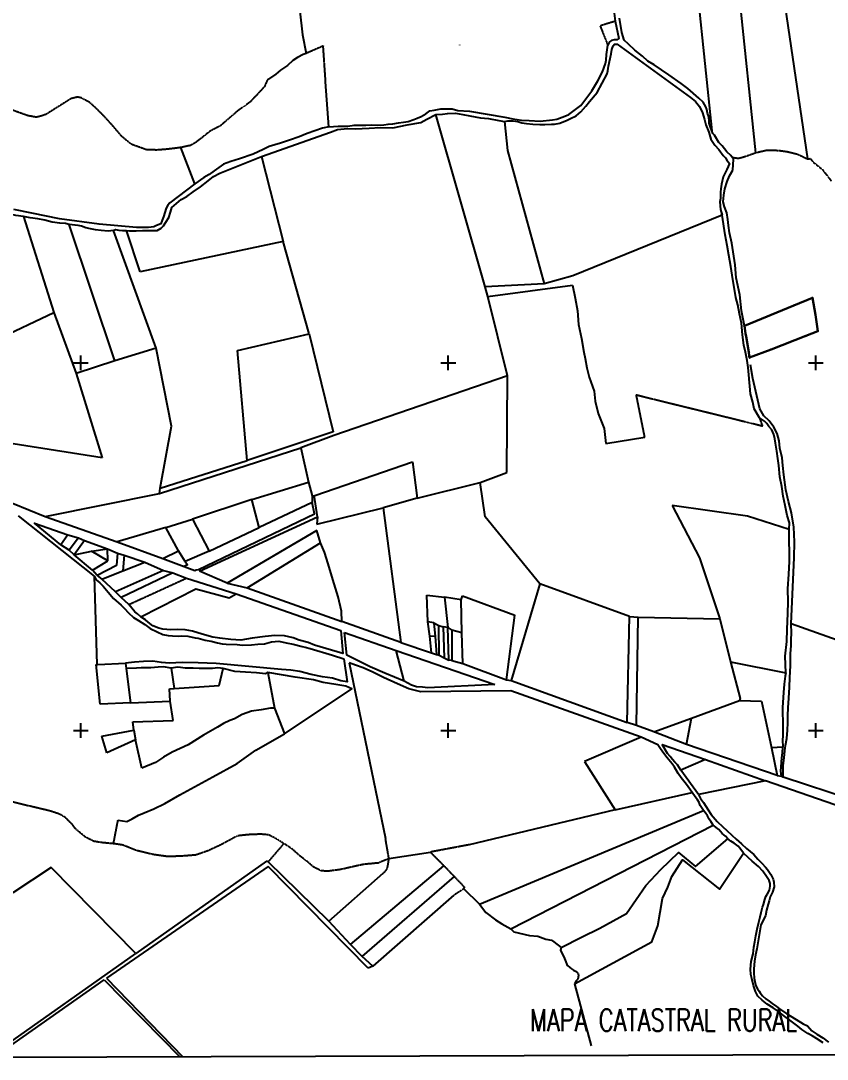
# Model space of a CAD drawing. Header units: millimetres. Extents: x 585668 to 596421, y 1344570 to 1349375.
# Drawn here: x 590321 to 592514, y 1344710 to 1347535 of the extents above; entities that cross this region are included whole.
import ezdxf
from ezdxf.enums import TextEntityAlignment as Align

# ---------------------------------------------------------------- set-up
doc = ezdxf.new("R2010")
doc.units = ezdxf.units.MM
doc.header["$PDMODE"] = 35
doc.header["$PDSIZE"] = 0.5
doc.linetypes.add('HIDDEN', pattern=[0.375, 0.25, -0.125])
for name, color, linetype in [('2', 7, 'Continuous'), ('3', 7, 'Continuous'), ('4', 7, 'Continuous'), ('42', 7, 'Continuous'), ('43', 7, 'Continuous'), ('44', 7, 'Continuous'), ('CVL_CUADCON_TIT', 1, 'Continuous'), ('CVL_PUNTO', 250, 'Continuous')]:
    doc.layers.add(name, color=color, linetype=linetype)
doc.styles.add('ROMANS', font='ROMANS', dxfattribs={"height": 0.2})

# ---------------------------------------------------------------- blocks, each defined once
blk = doc.blocks.new('COORD')
at = {"layer": '42', "color": 2, "linetype": 'Continuous'}
for p, q in [((-2, 0), (2, 0)), ((0, -2), (0, 2))]:
    blk.add_line(p, q, dxfattribs=at)
blk = doc.blocks.new('COORD$')
at = {"layer": '42', "color": 2, "linetype": 'Continuous'}
blk.add_blockref('COORD', (0, 0), dxfattribs=at)

msp = doc.modelspace()

# ---------------------------------------------------------------- linework, layer by layer
at = {"layer": '2', "color": 1, "linetype": 'Continuous'}
for p, q in [((592150.521, 1347720.643), (592200.561, 1347235.592)), ((592387.243, 1347656.005), (592460.785, 1347158.9)), ((592270.239, 1347643.499), (592319.336, 1347175.841)), ((591159.2, 1347246.513), (591150.048, 1347368.608)), ((590793.922, 1347091.208), (590756.303, 1347189.861)), ((590975.575, 1347165.928), (591034.907, 1346934.653)), ((592257.834, 1347128.398), (592259.302, 1347158.138)), ((592248.339, 1347113.047), (592257.834, 1347128.398)), ((592236.005, 1347077.594), (592242.658, 1347097.486)), ((592242.658, 1347097.486), (592248.339, 1347113.047)), ((592231.544, 1347042.484), (592232.883, 1347060.283)), ((592232.883, 1347060.283), (592236.005, 1347077.594)), ((592234.99, 1347028.805), (592231.544, 1347042.484)), ((592241.517, 1347012.112), (592234.99, 1347028.805)), ((592243.989, 1346994.356), (592241.517, 1347012.112)), ((590327.842, 1347002.082), (590410.602, 1346741.349)), ((590576.629, 1346609.348), (590452.819, 1346980.89)), ((592245.94, 1346977.865), (592243.989, 1346994.356)), ((592248.947, 1346957.575), (592245.94, 1346977.865)), ((590689.332, 1346644.416), (590572.92, 1346964.469)), ((590645.496, 1346851.732), (590608.236, 1346964.616)), ((592255.339, 1346929.448), (592248.947, 1346957.575)), ((591034.907, 1346934.653), (590645.496, 1346851.732)), ((591105.12, 1346683.177), (591034.907, 1346934.653)), ((592264.079, 1346871.115), (592255.339, 1346929.448)), ((592266.483, 1346835.576), (592264.079, 1346871.115)), ((592277.131, 1346789.205), (592266.483, 1346835.576)), ((591590.892, 1346784.467), (591584.265, 1346810.813)), ((591590.892, 1346784.467), (591821.53, 1346815.791)), ((591644.472, 1346568.623), (591590.892, 1346784.467)), ((592281.647, 1346746.068), (592277.131, 1346789.205)), ((590205.56, 1346643.499), (590410.602, 1346741.349)), ((590410.602, 1346741.349), (590471.795, 1346575.132)), ((592289.035, 1346704.6), (592281.647, 1346746.068)), ((590910.708, 1346638.036), (591105.12, 1346683.177)), ((591105.12, 1346683.177), (591170.921, 1346416.408)), ((590689.332, 1346644.416), (590576.629, 1346609.348)), ((590936.198, 1346338.292), (590910.708, 1346638.036)), ((590576.629, 1346609.348), (590471.795, 1346575.132)), ((592312.281, 1346561.975), (592305.799, 1346598.738)), ((590471.795, 1346575.132), (590542.289, 1346345.508)), ((591644.472, 1346568.623), (591172.297, 1346406.262)), ((591642.9, 1346305.663), (591644.472, 1346568.623)), ((592331.19, 1346478.86), (592312.281, 1346561.975)), ((592342.059, 1346459.93), (592331.19, 1346478.86)), ((592356.935, 1346446.634), (592342.059, 1346459.93)), ((592368.807, 1346428.985), (592356.935, 1346446.634)), ((590542.289, 1346345.508), (590130.242, 1346410.696)), ((591170.921, 1346416.408), (590936.198, 1346338.292)), ((592377.874, 1346412.321), (592368.807, 1346428.985)), ((592383.679, 1346391.809), (592377.874, 1346412.321)), ((591172.297, 1346406.262), (591082.695, 1346373.235)), ((591912.168, 1346384.68), (592018.197, 1346401.888)), ((592385.407, 1346372.266), (592383.679, 1346391.809)), ((590698.549, 1346248.456), (591082.695, 1346373.235)), ((591082.695, 1346373.235), (591103.75, 1346279.221)), ((592391.783, 1346345.663), (592385.407, 1346372.266)), ((590699.915, 1346263.714), (590936.198, 1346338.292)), ((591120.641, 1346243.337), (591385.971, 1346334.504)), ((591385.971, 1346334.504), (591398.685, 1346236.33)), ((592393.779, 1346324.854), (592391.783, 1346345.663)), ((592396.836, 1346299.738), (592393.779, 1346324.854)), ((590093.991, 1346305.362), (590386.927, 1346186.234)), ((592402.096, 1346258.387), (592396.836, 1346299.738)), ((590949.505, 1346231.996), (591103.75, 1346279.221)), ((591103.75, 1346279.221), (591113.281, 1346242.492)), ((591398.685, 1346236.33), (591570.516, 1346278.42)), ((590386.927, 1346186.234), (590698.549, 1346248.456)), ((590698.549, 1346248.456), (590699.915, 1346263.714)), ((591113.281, 1346242.492), (591120.641, 1346243.337)), ((592409.285, 1346226.966), (592402.096, 1346258.387)), ((590949.505, 1346231.996), (590788.202, 1346179.355)), ((590968.847, 1346156), (590949.505, 1346231.996)), ((591113.472, 1346224.202), (590968.847, 1346156)), ((591398.685, 1346236.33), (591306.733, 1346209.374)), ((592417.233, 1346195.808), (592409.285, 1346226.966)), ((590313.732, 1346187.944), (590520.745, 1346024.144)), ((590386.927, 1346186.234), (590583.042, 1346117.071)), ((591126.026, 1346165.659), (591306.733, 1346209.374)), ((591127.854, 1346185.242), (591126.026, 1346165.659)), ((591306.733, 1346209.374), (591355.024, 1345843.073)), ((592423.733, 1346157.266), (592417.233, 1346195.808)), ((590715.01, 1346156.422), (590583.042, 1346117.071)), ((590715.01, 1346156.422), (590788.202, 1346179.355)), ((590749.979, 1346092.544), (590715.01, 1346156.422)), ((590788.202, 1346179.355), (590832.815, 1346092.214)), ((590832.815, 1346092.214), (590968.847, 1346156)), ((592425.418, 1346117.653), (592423.733, 1346157.266)), ((590448.688, 1346135.87), (590430.169, 1346108.731)), ((590448.688, 1346135.87), (590477.481, 1346128.068)), ((590477.481, 1346128.068), (590452.68, 1346094.251)), ((590477.481, 1346128.068), (590494.326, 1346120.891)), ((591126.463, 1346148.134), (590882.003, 1346004.87)), ((591135.959, 1346114.708), (591126.463, 1346148.134)), ((590452.68, 1346094.251), (590430.169, 1346108.731)), ((590494.326, 1346120.891), (590466.021, 1346081.954)), ((590494.326, 1346120.891), (590557.065, 1346098.485)), ((590512.923, 1346091.886), (590557.065, 1346098.485)), ((590557.065, 1346098.485), (590583.866, 1346086.848)), ((590557.408, 1346065.716), (590557.065, 1346098.485)), ((590583.042, 1346117.071), (590707.256, 1346071.735)), ((590936.258, 1345992.021), (591135.959, 1346114.708)), ((592424.098, 1346073.688), (592425.418, 1346117.653)), ((590466.021, 1346081.954), (590452.68, 1346094.251)), ((590466.021, 1346081.954), (590512.923, 1346091.886)), ((590515.751, 1346040.092), (590466.021, 1346081.954)), ((590557.408, 1346065.716), (590512.923, 1346091.886)), ((590583.866, 1346086.848), (590580.921, 1346052.518)), ((590583.866, 1346086.848), (590602.473, 1346081.216)), ((590602.473, 1346081.216), (590598.348, 1346038.235)), ((590602.473, 1346081.216), (590658.062, 1346062.285)), ((590707.256, 1346071.735), (590749.979, 1346092.544)), ((590707.256, 1346071.735), (590765.668, 1346050.042)), ((590768.068, 1346063.533), (590749.979, 1346092.544)), ((590832.815, 1346092.214), (590768.068, 1346063.533)), ((592416.058, 1345894.745), (592424.098, 1346073.688)), ((590515.751, 1346040.092), (590557.408, 1346065.716)), ((590580.921, 1346052.518), (590528.605, 1346025.757)), ((590598.348, 1346038.235), (590658.062, 1346062.285)), ((590658.062, 1346062.285), (590708.606, 1346039.74)), ((590528.605, 1346025.757), (590515.751, 1346040.092)), ((590520.745, 1346024.144), (590528.083, 1345783.895)), ((590528.605, 1346025.757), (590540.903, 1346015.989)), ((590540.903, 1346015.989), (590598.348, 1346038.235)), ((590578.87, 1345981.361), (590540.903, 1346015.989)), ((590708.606, 1346039.74), (590578.87, 1345981.361)), ((590734.848, 1346032.924), (590593.769, 1345965.778)), ((590708.606, 1346039.74), (590734.848, 1346032.924)), ((590734.848, 1346032.924), (590771.586, 1346018.606)), ((590771.586, 1346018.606), (590906.444, 1345975.932)), ((590882.003, 1346004.87), (590806.709, 1346037.297)), ((590882.003, 1346004.87), (590936.258, 1345992.021)), ((590936.258, 1345992.021), (591194.094, 1345900.694)), ((591732.958, 1346003.094), (591654.906, 1345740.028)), ((591976.283, 1345914.397), (591732.958, 1346003.094)), ((590593.769, 1345965.778), (590578.87, 1345981.361)), ((590614.296, 1345946.704), (590593.769, 1345965.778)), ((590906.444, 1345975.932), (591191.048, 1345876.017)), ((591425.579, 1345972.423), (591473.149, 1345967.12)), ((591427.611, 1345899.533), (591425.579, 1345972.423)), ((591518.967, 1345959.256), (591473.149, 1345967.12)), ((591473.149, 1345967.12), (591482.144, 1345884.401)), ((591518.967, 1345959.256), (591522.661, 1345970.476)), ((591520.157, 1345869.589), (591518.967, 1345959.256)), ((591522.661, 1345970.476), (591664.987, 1345918.232)), ((591355.024, 1345843.073), (591194.094, 1345900.694)), ((591642.436, 1345741.919), (591664.987, 1345918.232)), ((591970.154, 1345625.472), (591976.283, 1345914.397)), ((591976.283, 1345914.397), (591999.937, 1345912.125)), ((591995.39, 1345617.629), (591999.937, 1345912.125)), ((591999.937, 1345912.125), (592222.305, 1345908.043)), ((592222.305, 1345908.043), (592251.737, 1345790.498)), ((591444.66, 1345897.186), (591427.611, 1345899.533)), ((591433.861, 1345860.735), (591427.611, 1345899.533)), ((591444.66, 1345897.186), (591447.593, 1345859.62)), ((591444.66, 1345897.186), (591458.207, 1345889.465)), ((591458.207, 1345889.465), (591469.425, 1345885.781)), ((591459.302, 1345808.943), (591458.207, 1345889.465)), ((591482.144, 1345884.401), (591469.425, 1345885.781)), ((591469.425, 1345885.781), (591472.593, 1345801.472)), ((591482.144, 1345884.401), (591493.397, 1345877.415)), ((591484.856, 1345795.006), (591482.144, 1345884.401)), ((591493.397, 1345877.415), (591493.243, 1345794.847)), ((591520.157, 1345869.589), (591493.397, 1345877.415)), ((592416.058, 1345894.745), (592704.235, 1345793.346)), ((591201.266, 1345870.798), (591341.531, 1345821.325)), ((591447.593, 1345859.62), (591433.861, 1345860.735)), ((591438.146, 1345815.308), (591433.861, 1345860.735)), ((591447.593, 1345859.62), (591451.405, 1345810.886)), ((591522.809, 1345786.037), (591520.157, 1345869.589)), ((591363.996, 1345738.252), (591341.531, 1345821.325)), ((591341.531, 1345821.325), (591610.301, 1345729.106)), ((591355.024, 1345843.073), (591438.146, 1345815.308)), ((591214.323, 1345788.379), (591312.82, 1345310.358)), ((591438.146, 1345815.308), (591451.405, 1345810.886)), ((591451.405, 1345810.886), (591459.302, 1345808.943)), ((591459.302, 1345808.943), (591472.593, 1345801.472)), ((591472.593, 1345801.472), (591484.856, 1345795.006)), ((591493.243, 1345794.847), (591484.856, 1345795.006)), ((591493.243, 1345794.847), (591522.809, 1345786.037)), ((592251.737, 1345790.498), (592402.208, 1345761.211)), ((590525.542, 1345783.866), (590530.623, 1345783.924)), ((590536.324, 1345676.017), (590525.542, 1345783.866)), ((590530.623, 1345783.924), (590605.548, 1345786.806)), ((590605.548, 1345786.806), (590607.473, 1345772.855)), ((590607.473, 1345772.855), (590619.379, 1345678.992)), ((590729.933, 1345773.737), (590737.885, 1345717.936)), ((590860.774, 1345726.444), (590871.215, 1345772.8)), ((590992.787, 1345761.477), (591010.565, 1345664.885)), ((591522.809, 1345786.037), (591642.436, 1345741.919)), ((591642.436, 1345741.919), (591654.906, 1345740.028)), ((591654.906, 1345740.028), (591970.154, 1345625.472)), ((590725.19, 1345717.03), (590737.885, 1345717.936)), ((590727.31, 1345684.281), (590725.19, 1345717.03)), ((590737.885, 1345717.936), (590860.774, 1345726.444)), ((591653.674, 1345712.069), (591409.269, 1345709.549)), ((592008.422, 1345586.274), (591653.674, 1345712.069)), ((590619.379, 1345678.992), (590536.324, 1345676.017)), ((590619.379, 1345678.992), (590727.31, 1345684.281)), ((590734.976, 1345631.526), (590727.31, 1345684.281)), ((592145.601, 1345637.625), (592275.957, 1345685.341)), ((592275.957, 1345685.341), (592335.935, 1345683.99)), ((592335.935, 1345683.99), (592362.673, 1345556.76)), ((591010.565, 1345664.885), (591038.233, 1345594.573)), ((590626.015, 1345627.495), (590734.976, 1345631.526)), ((590628.538, 1345604.913), (590626.015, 1345627.495)), ((591995.39, 1345617.629), (591970.154, 1345625.472)), ((592042.577, 1345600.381), (592145.601, 1345637.625)), ((592131.868, 1345565.827), (592145.601, 1345637.625)), ((590541.299, 1345588.934), (590628.538, 1345604.913)), ((590628.538, 1345604.913), (590632.624, 1345578.538)), ((592042.577, 1345600.381), (591995.39, 1345617.629)), ((592131.868, 1345565.827), (592042.577, 1345600.381)), ((590554.484, 1345542.846), (590541.299, 1345588.934)), ((590632.624, 1345578.538), (590554.484, 1345542.846)), ((590650.201, 1345501.252), (590632.624, 1345578.538)), ((592008.422, 1345586.274), (591853.87, 1345519.738)), ((592053.616, 1345565.193), (592008.422, 1345586.274)), ((592065.043, 1345565.831), (592183.614, 1345525.512)), ((592378.199, 1345481.229), (592131.868, 1345565.827)), ((592393.398, 1345558.633), (592362.673, 1345556.76)), ((592362.673, 1345556.76), (592378.199, 1345481.229)), ((591853.87, 1345519.738), (591938.073, 1345388.587)), ((592183.614, 1345525.512), (592116.587, 1345496.298)), ((592183.614, 1345525.512), (592346.842, 1345466.9)), ((592164.544, 1345429.518), (592116.587, 1345496.298)), ((592378.199, 1345481.229), (592389.65, 1345479.58)), ((592395.012, 1345477.101), (592389.65, 1345479.58)), ((592687.72, 1345379.818), (592395.012, 1345477.101)), ((592346.842, 1345466.9), (592164.544, 1345429.518)), ((593040.722, 1345226.566), (592346.842, 1345466.9)), ((591938.073, 1345388.587), (592146.951, 1345435.416)), ((591938.073, 1345388.587), (591540.154, 1345293.121)), ((591568.263, 1345131.864), (592177.698, 1345386.479)), ((591653.832, 1345064.495), (592204.283, 1345346.895)), ((591322.286, 1345255.59), (591434.914, 1345273.381)), ((590403.763, 1345231.194), (590299.29, 1345162.431)), ((590633.614, 1344997.281), (590403.763, 1345231.194)), ((590993.72, 1345234.332), (590553.766, 1344930.576)), ((590989.501, 1345249.019), (590633.614, 1344997.281)), ((590993.592, 1345246.525), (590989.501, 1345249.019)), ((591158.4, 1345085.295), (590993.592, 1345246.525)), ((591265.435, 1344957.452), (590993.72, 1345234.332)), ((591217.25, 1345021.688), (591471.894, 1345235.947)), ((591158.4, 1345085.295), (591306.697, 1345215.527)), ((591249.093, 1344989.531), (591500.148, 1345206.798)), ((591524.756, 1345173.924), (591568.263, 1345131.864)), ((591498.395, 1345155.714), (591278.847, 1344962.685)), ((591217.25, 1345021.688), (591158.4, 1345085.295)), ((590231.964, 1344714.27), (590633.614, 1344997.281)), ((591249.093, 1344989.531), (591217.25, 1345021.688)), ((591278.847, 1344962.685), (591249.093, 1344989.531)), ((591278.847, 1344962.685), (591265.435, 1344957.452)), ((590246.723, 1344714.318), (590547.614, 1344925.558)), ((590547.614, 1344925.558), (590753.129, 1344715.955)), ((590553.766, 1344930.576), (590761.322, 1344715.981)), ((591826.65, 1344914.788), (591872.618, 1344746.62))]:
    msp.add_line(p, q, dxfattribs=at)
for points in [[(592016.951, 1347713.03), (592019.6, 1347702.644), (592011.91, 1347684.773), (592005.488, 1347667.17), (591999.275, 1347653.889), (591989.812, 1347635.49), (591974.738, 1347619.06), (591963.692, 1347606.232), (591953.446, 1347589.857), (591943.159, 1347577.291), (591937.433, 1347566.048), (591935.001, 1347555.604), (591938.027, 1347533.536), (591938.027, 1347533.536), (591947.669, 1347486.138), (591942.368, 1347482.776), (591935, 1347482.692), (591927.9, 1347481.341), (591922.605, 1347477.47), (591917.36, 1347468.773)], [(591072.566, 1347659.125), (591079.693, 1347560.634), (591086.97, 1347496.441), (591097.406, 1347446.004)], [(592207.552, 1347223.096), (592203.177, 1347228.382), (592197.945, 1347242.803), (592192.977, 1347256.212), (592192.916, 1347262.054), (592192.294, 1347272.971), (592189.139, 1347283.097), (592186.998, 1347293.489), (592184.132, 1347300.316), (592176.878, 1347313.698), (592165.077, 1347324.489), (592135.074, 1347350.823), (592117.146, 1347364.339), (592083.875, 1347387.334), (592043.699, 1347414.57), (592026.312, 1347425.042), (592012.195, 1347438.601), (591991.444, 1347454.879), (591973.739, 1347471.445), (591962.452, 1347481.733), (591955.369, 1347502.993), (591949.12, 1347541.792)], [(591159.2, 1347246.513), (591184.341, 1347247.815), (591210.763, 1347248.114), (591227.51, 1347250.337), (591243.769, 1347250.521), (591259.01, 1347250.948), (591273.997, 1347251.372), (591291.791, 1347250.558), (591308.3, 1347251.254), (591320.219, 1347253.421), (591332.403, 1347254.576), (591348.131, 1347257.041), (591361.583, 1347258.464), (591374.77, 1347260.9), (591389.703, 1347266.404), (591399.323, 1347269.816), (591409.948, 1347274.255), (591422.32, 1347281.763), (591433.673, 1347289.514), (591445.336, 1347291.932), (591463.339, 1347295.439), (591494.091, 1347294.772), (591509.63, 1347290.884), (591541.409, 1347289.212), (591637.376, 1347272.263), (591659.022, 1347267.682), (591682.432, 1347264.391), (591703.281, 1347263.103), (591733.278, 1347261.665), (591767.538, 1347265.611), (591779.209, 1347267.267), (591800.727, 1347274.879), (591811.598, 1347280.083), (591844.635, 1347303.831), (591874.446, 1347344.563), (591890.679, 1347371.677), (591903.386, 1347395.702), (591911.023, 1347418.653), (591912.711, 1347427.31), (591913.82, 1347442.82), (591917.36, 1347468.773)], [(591097.406, 1347446.004), (591088.546, 1347442.855), (591073.388, 1347434.553), (591061.021, 1347426.537), (591046.172, 1347412.904), (591026.997, 1347399.984), (591014.4, 1347389.679), (590991.694, 1347374.178)], [(590975.575, 1347165.928), (591162.914, 1347231.566), (591182.148, 1347238.898), (591209.562, 1347241.495), (591230.659, 1347240.719), (591268.249, 1347242.161), (591298.72, 1347244.031), (591333.277, 1347243.915), (591371.822, 1347251.212), (591409.102, 1347257.987), (591425.525, 1347266.811), (591449.779, 1347280.042)], [(591159.2, 1347246.513), (591141.197, 1347243.006), (591099.68, 1347228.308), (591077.924, 1347219.169), (591051.346, 1347209.468), (591027.291, 1347201.574), (590996.897, 1347192.337), (590979.955, 1347184.523), (590952.647, 1347171.765), (590916.19, 1347159.157), (590892.129, 1347151.77), (590872.387, 1347144.433), (590859.517, 1347135.903), (590846.91, 1347126.614), (590833.043, 1347116.295), (590818.647, 1347108.002), (590793.922, 1347091.208)], [(592259.302, 1347158.138), (592252.588, 1347168.478), (592241.814, 1347178.264), (592228.941, 1347194.377), (592219.948, 1347203.929), (592207.552, 1347223.096)], [(590608.236, 1346964.616), (590616.633, 1346963.441), (590634.417, 1346963.643), (590651.688, 1346964.347), (590666.426, 1346964.26), (590683.961, 1346963.951), (590692.091, 1346964.043), (590702.692, 1346970.769), (590709.239, 1346976.432), (590715.487, 1346986.411), (590723.731, 1346999.969), (590727.644, 1347014.495), (590731.584, 1347026.48), (590757.019, 1347048.363), (590772.937, 1347056.927), (590789.834, 1347069.059), (590810.015, 1347083.007), (590830.678, 1347099.501), (590845.293, 1347111.099), (590862.476, 1347120.185), (590975.575, 1347165.928)], [(590793.922, 1347091.208), (590725.862, 1347039.117), (590721.096, 1347033.22), (590716.36, 1347024.529), (590712.414, 1347013.052), (590708.977, 1347001.58), (590705.013, 1346991.881), (590701.808, 1346982.445), (590689.918, 1346977.483), (590683.087, 1346974.611), (590667.863, 1346972.66), (590657.195, 1346972.285), (590635.343, 1346972.291), (590533.871, 1346981.048), (590425.725, 1346996.334), (590351.119, 1347011.492), (590301.975, 1347021.605)], [(590327.842, 1347002.082), (590307.734, 1347005.411), (590283.54, 1347010.725), (590260.617, 1347016.054), (590227.044, 1347019.23), (590197.798, 1347021.693), (590179.697, 1347027.585), (590159.841, 1347031.17), (590147.641, 1347031.54), (590134.16, 1347032.911)], [(592330.685, 1346454.212), (592315.944, 1346478.942), (592311.942, 1346497.188), (592306.111, 1346520.24), (592300.999, 1346571.754), (592299.017, 1346591.294), (592296.274, 1346610.571), (592291.973, 1346633.132), (592287.963, 1346652.141), (592283.604, 1346680.291), (592280.983, 1346712.271), (592276.142, 1346737.876), (592271.32, 1346761.702), (592266.024, 1346782.22), (592256.249, 1346842.319), (592252.186, 1346866.407), (592246.781, 1346897.34), (592242.194, 1346922.947), (592236.805, 1346952.356), (592228.88, 1347005.617)], [(590452.819, 1346980.89), (590442.125, 1346983.055), (590426.869, 1346984.152), (590406.001, 1346987.218), (590386.386, 1346992.076), (590367.038, 1346995.668), (590346.176, 1346998.225), (590327.842, 1347002.082)], [(590572.92, 1346964.469), (590558.709, 1346962.784), (590539.892, 1346964.094), (590523.866, 1346965.945), (590510.88, 1346968.592), (590498.145, 1346971.496), (590485.905, 1346975.676), (590476.735, 1346977.859), (590469.106, 1346978.534), (590452.819, 1346980.89)], [(590572.92, 1346964.469), (590578.488, 1346966.565), (590587.901, 1346965.401), (590597.823, 1346964.244), (590608.236, 1346964.616)], [(591821.53, 1346815.791), (591829.02, 1346779.801), (591834.97, 1346745.318), (591838.152, 1346708.263), (591845.661, 1346670.494), (591852.654, 1346633.482), (591855.888, 1346615.735), (591860.978, 1346590.642), (591867.09, 1346565.052), (591880.701, 1346526.845), (591883.523, 1346499.948), (591891.495, 1346466.504), (591898.543, 1346448.546), (591907.679, 1346425.277), (591912.168, 1346384.68)], [(590699.915, 1346263.714), (590730.431, 1346431.48), (590689.332, 1346644.416)], [(592410.843, 1346150.769), (592412.179, 1346168.821), (592405.869, 1346189.074), (592399.745, 1346215.934), (592394.906, 1346241.284), (592390.817, 1346267.913), (592385.965, 1346294.533), (592382.603, 1346324.473), (592379.856, 1346344.258), (592377.362, 1346364.045), (592373.837, 1346385.346), (592371.677, 1346397.516), (592369.263, 1346409.683), (592363.544, 1346422.066), (592355.57, 1346431.376), (592349.901, 1346438.933), (592343.483, 1346445.211), (592330.685, 1346454.212)], [(591732.958, 1346003.094), (591583.941, 1346185.082), (591570.516, 1346278.42), (591642.9, 1346305.663)], [(590806.709, 1346037.297), (591127.854, 1346185.242), (591118.6, 1346244.076)], [(591113.281, 1346242.492), (591113.281, 1346242.492), (591113.472, 1346224.202)], [(590765.668, 1346050.042), (590793.983, 1346039.439), (590797.78, 1346040.752), (590804.629, 1346041.846), (591119.636, 1346193.532), (591113.472, 1346224.202)], [(592093.059, 1346216.264), (592166.707, 1346073.816), (592222.305, 1345908.043)], [(592410.843, 1346150.769), (592297.903, 1346187.087), (592093.059, 1346216.264)], [(590430.169, 1346108.731), (590358.402, 1346168.381), (590448.688, 1346135.87)], [(592402.208, 1345761.211), (592399.703, 1345806.404), (592404.373, 1345845.834), (592405.285, 1345880.142), (592407.642, 1345922.087), (592407.815, 1345954.099), (592407.193, 1345989.405), (592410.079, 1346029.324), (592411.496, 1346063.891), (592411.472, 1346090.566), (592411.193, 1346117.238), (592410.843, 1346150.769)], [(591194.094, 1345900.694), (591193.042, 1345928.374), (591184.498, 1345967.909), (591169.783, 1346014.487), (591156.889, 1346057.021), (591147.408, 1346088.924), (591135.959, 1346114.708)], [(590768.068, 1346063.533), (590774.256, 1346054.966), (590765.668, 1346050.042)], [(590520.745, 1346024.144), (590526.189, 1346013.789), (590535.417, 1346006.018), (590544.659, 1345996.978), (590558.296, 1345980.619), (590573.212, 1345963.513), (590593.479, 1345944.943), (590602.718, 1345936.156), (590613.77, 1345924.087), (590627.37, 1345911.285), (590640.663, 1345903.56), (590658.315, 1345892.074), (590672.905, 1345881.824), (590691.809, 1345872.13), (590707.637, 1345864.942), (590721.896, 1345862.055), (590733.588, 1345861.68), (590748.839, 1345861.091), (590757.726, 1345861.7), (590775.272, 1345860.375), (590794.879, 1345856.278), (590803.271, 1345855.611), (590822.387, 1345849.985), (590838.675, 1345847.375), (590855.748, 1345842.742), (590868.99, 1345839.844), (590879.415, 1345839.2), (590909.406, 1345838.27), (590924.168, 1345835.897), (590948.798, 1345837.447), (590966.064, 1345838.659), (590983.84, 1345839.623), (591002.836, 1345845.427), (591022.379, 1345847.428), (591042.76, 1345842.324), (591061.34, 1345839.232), (591086.053, 1345832.907), (591094.458, 1345830.97), (591107.963, 1345827.313), (591168.63, 1345808.693), (591199.223, 1345798.878)], [(590647.679, 1345913.04), (590796.54, 1345989.166), (590888.009, 1345965.053), (590906.444, 1345975.932)], [(590647.679, 1345913.04), (590638.191, 1345921.316), (590631.022, 1345926.569), (590614.296, 1345946.704)], [(591191.048, 1345876.017), (591197.039, 1345813.334), (591120.07, 1345835.834), (591102.458, 1345843.509), (591078.505, 1345850.097), (591061.673, 1345856.003), (591037.982, 1345861.831), (591011.809, 1345862.043), (590985.154, 1345859.708), (590950.134, 1345855.5), (590919.195, 1345849.813), (590891.987, 1345851.791), (590862.477, 1345855.267), (590842.88, 1345858.347), (590814.6, 1345865.648), (590787.58, 1345873.979), (590767.716, 1345878.327), (590747.389, 1345878.35), (590728.843, 1345878.139), (590707.481, 1345879.929), (590696.786, 1345882.095), (590679.693, 1345888.76), (590667.141, 1345898.525), (590660.469, 1345904.801), (590647.679, 1345913.04)], [(592395.012, 1345477.101), (592394.623, 1345490.053), (592394.429, 1345508.596), (592397.257, 1345529.715), (592399.342, 1345549.046), (592401.226, 1345563.294), (592404.589, 1345581.878), (592406.637, 1345604.766), (592406.938, 1345624.585), (592407.747, 1345644.411), (592407.776, 1345666.005), (592410.294, 1345692.455), (592411.514, 1345721.685), (592413.013, 1345748.377), (592414.465, 1345779.642), (592414.875, 1345813.435), (592416.181, 1345834.282), (592416.755, 1345852.326), (592417.35, 1345868.338), (592416.058, 1345894.745)], [(591363.996, 1345738.252), (591311.173, 1345760.009), (591270.843, 1345777.589), (591207.506, 1345808.626), (591201.266, 1345870.798)], [(591199.223, 1345798.878), (591208.516, 1345736.233), (591191.716, 1345739.091), (591168.772, 1345746.452), (591141.548, 1345749.954), (591110.733, 1345756.718), (591079.904, 1345764.752), (591054.972, 1345767.771), (591030.051, 1345769.775), (590852.272, 1345786.303), (590803.72, 1345788.293), (590759.758, 1345788.81), (590725.725, 1345787.408), (590703.598, 1345789.443), (590679.931, 1345792.986), (590654.79, 1345791.684), (590629.906, 1345790.131), (590605.548, 1345786.806)], [(591409.269, 1345709.549), (591376.408, 1345717.56), (591345.521, 1345731.183), (591307.489, 1345747.772), (591278.365, 1345762.939), (591252.07, 1345774.835), (591231.414, 1345781.968), (591214.323, 1345788.379)], [(592251.737, 1345790.498), (592277.418, 1345691.455), (592275.957, 1345685.341)], [(590729.933, 1345773.737), (590709.32, 1345776.806), (590694.082, 1345776.125), (590674.784, 1345774.89), (590659.036, 1345774.457), (590648.368, 1345774.082), (590635.67, 1345773.429), (590607.473, 1345772.855)], [(590871.215, 1345772.8), (590856.718, 1345774.159), (590842.247, 1345772.979), (590821.669, 1345772.746), (590805.663, 1345772.564), (590789.644, 1345773.652), (590769.32, 1345773.422), (590747.947, 1345776.228), (590729.933, 1345773.737)], [(590992.787, 1345761.477), (590986.721, 1345758.359), (590962.051, 1345760.62), (590932.3, 1345762.823), (590903.316, 1345764.526), (590871.215, 1345772.8)], [(591038.233, 1345594.573), (591221.412, 1345717.834), (591204.824, 1345724.759), (591178.098, 1345729.283), (591143.229, 1345734.984), (591117.497, 1345741.552), (591066.858, 1345748.853), (590992.787, 1345761.477)], [(592402.208, 1345761.211), (592400.268, 1345752.297), (592397.448, 1345730.417), (592395.913, 1345707.027), (592393.654, 1345680.072), (592392.527, 1345666.34), (592393.202, 1345650.343), (592393.407, 1345630.783), (592393.545, 1345617.574), (592393.91, 1345606.908), (592393.336, 1345588.864), (592393.186, 1345578.954), (592393.398, 1345558.633), (592393.398, 1345558.633)], [(591610.301, 1345729.106), (591427.706, 1345720.175), (591413.715, 1345721.794), (591396.936, 1345722.62), (591383.932, 1345727.045), (591363.996, 1345738.252)], [(591010.565, 1345664.885), (590999.895, 1345664.764), (590974.786, 1345660.414), (590948.399, 1345656.812), (590922.575, 1345647.881), (590902.378, 1345635.458), (590889.466, 1345630.992), (590872.27, 1345623.176), (590856.111, 1345613.339), (590837.171, 1345602.199), (590817.72, 1345591.309), (590776.074, 1345564.669), (590732.827, 1345545.378), (590708.835, 1345531.387), (590686.875, 1345517.419), (590650.201, 1345501.252)], [(590585.36, 1345360.026), (590609.027, 1345356.484), (590623.431, 1345364.015), (590640.612, 1345373.356), (590656.546, 1345380.396), (590682.864, 1345390.603), (590712.437, 1345405.419), (590753.861, 1345429.008), (590843.298, 1345477.784), (590909.238, 1345513.845), (590960.437, 1345550.248), (591038.233, 1345594.573)], [(592146.951, 1345435.416), (592131.477, 1345457.343), (592117.572, 1345474.969), (592108.55, 1345487.315), (592099.477, 1345504.487), (592092.522, 1345513.554), (592079.393, 1345529.918), (592069.617, 1345541.494), (592061.095, 1345554.608), (592053.616, 1345565.193)], [(592116.587, 1345496.298), (592106.781, 1345510.667), (592099.588, 1345518.207), (592093.16, 1345525.502), (592086.98, 1345533.307), (592079.784, 1345541.101), (592065.043, 1345565.831)], [(592389.65, 1345479.58), (592387.985, 1345493.026), (592391.163, 1345529.391), (592392.546, 1345542.872), (592393.398, 1345558.633)], [(592177.698, 1345386.479), (592168.914, 1345400.352), (592165.786, 1345407.938), (592161.896, 1345415.516), (592155.203, 1345423.823), (592146.951, 1345435.416)], [(592164.544, 1345429.518), (592169.737, 1345418.907), (592177.727, 1345408.074), (592190.382, 1345388.401), (592198.65, 1345375.285), (592215.104, 1345356.926), (592230.252, 1345341.854), (592241.537, 1345331.82), (592255.388, 1345319.275), (592266.424, 1345308.73), (592281.292, 1345296.196), (592294.901, 1345282.632), (592314.376, 1345266.848), (592325.692, 1345253.766), (592336.731, 1345242.967), (592346.248, 1345231.896), (592352.152, 1345226.12), (592360.931, 1345212.755), (592367.42, 1345199.618), (592369.283, 1345191.51), (592369.927, 1345178.56), (592366.013, 1345164.035), (592359.278, 1345152.018), (592356.346, 1345140.807), (592353.904, 1345131.379), (592348.99, 1345115.318), (592346.614, 1345099.54), (592333.909, 1345075.261), (592326.482, 1345032.242), (592323.407, 1345010.359), (592319.007, 1344993.796), (592316.387, 1344976.999), (592314.832, 1344955.641), (592314.695, 1344944.461), (592316.113, 1344930.25), (592317.477, 1344921.374), (592320.647, 1344909.724), (592325.059, 1344900.882), (592328.934, 1344894.829), (592331.771, 1344890.796), (592338.718, 1344882.491), (592347.443, 1344874.207), (592356.656, 1344867.96), (592365.111, 1344861.197), (592376.626, 1344853.452), (592385.079, 1344846.942), (592404.53, 1344833.444), (592418.083, 1344825.214), (592449.28, 1344806.26), (592460.773, 1344800.548), (592472.86, 1344786.712), (592485.912, 1344777.714), (592502.278, 1344767.738), (592518.149, 1344756.486)], [(592204.283, 1345346.895), (592197.579, 1345356.219), (592192.932, 1345363.279), (592188.523, 1345371.867), (592182.33, 1345380.943), (592177.698, 1345386.479)], [(592244.059, 1345309.239), (592238.142, 1345316.285), (592228.911, 1345324.31), (592219.405, 1345334.364), (592204.283, 1345346.895)], [(591790.299, 1345013.71), (591846.413, 1345041.784), (591895.958, 1345066.227), (591968.207, 1345106.424), (592021.282, 1345182.226), (592062.245, 1345225.625), (592109.53, 1345271.891), (592156.171, 1345233.804), (592244.059, 1345309.239)], [(592287.152, 1345270.35), (592276.847, 1345283.951), (592272.472, 1345289.237), (592261.201, 1345298.001), (592252.507, 1345303.237), (592244.059, 1345309.239)], [(591826.65, 1344914.788), (592037.614, 1345029.473), (592053.928, 1345073.1), (592066.624, 1345146.919), (592080.784, 1345177.82), (592091.409, 1345206.648), (592120.918, 1345251.95), (592221.857, 1345172.561), (592287.152, 1345270.35)], [(592503.437, 1344754.032), (592485.013, 1344766.526), (592473.765, 1344773.004), (592462.002, 1344780.238), (592445.631, 1344790.722), (592434.102, 1344799.737), (592420.015, 1344810.501), (592395.686, 1344828.771), (592381.602, 1344839.281), (592367.522, 1344849.283), (592350.895, 1344860.019), (592337.324, 1344870.027), (592325.52, 1344881.071), (592319.282, 1344894.465), (592314.034, 1344910.411), (592309.005, 1344929.662), (592306.353, 1344940.302), (592305.442, 1344954.518), (592307.511, 1344975.374), (592312.878, 1344996.775), (592315.232, 1345014.585), (592317.362, 1345029.598), (592320.247, 1345045.382), (592324.126, 1345063.21), (592328.492, 1345083.075), (592332.151, 1345097.598), (592335.086, 1345108.555), (592338.486, 1345123.583), (592340.701, 1345130.467), (592344.874, 1345144.487), (592347.073, 1345152.896), (592351.572, 1345160.061), (592357.825, 1345169.531), (592359.492, 1345180.22), (592359.457, 1345183.523), (592359.415, 1345187.587), (592356.533, 1345195.938), (592349.3, 1345207.288), (592338.986, 1345221.652), (592327.927, 1345234.483), (592310.502, 1345248.512), (592298.963, 1345258.543), (592287.152, 1345270.35)], [(591568.263, 1345131.864), (591585.529, 1345108.687), (591612.417, 1345088.668), (591629.045, 1345077.933), (591653.832, 1345064.495)], [(591653.832, 1345064.495), (591661.544, 1345055.945), (591704.834, 1345046.782), (591727.469, 1345044.753), (591748.646, 1345036.355), (591764.175, 1345033.483), (591771.077, 1345029.497), (591790.299, 1345013.71)], [(591790.299, 1345013.71), (591789.113, 1345005.566), (591798.44, 1344988.397), (591803.408, 1344974.989), (591806.539, 1344967.148), (591807.835, 1344964.623), (591814.751, 1344959.366), (591818.604, 1344955.345), (591824.23, 1344951.852), (591829.341, 1344949.116), (591833.686, 1344946.624), (591836.259, 1344943.605), (591837.039, 1344941.835), (591838.103, 1344937.275), (591835.915, 1344927.85), (591831.898, 1344923.231), (591826.65, 1344914.788)]]:
    msp.add_lwpolyline(points, dxfattribs=at)
at = {"layer": '3', "color": 1, "linetype": 'HIDDEN'}
for p, q in [((591938.027, 1347533.536), (591896.69, 1347520.758)), ((591896.69, 1347520.758), (591917.36, 1347468.773))]:
    msp.add_line(p, q, dxfattribs=at)
at = {"layer": '3', "color": 30, "linetype": 'HIDDEN'}
for p, q in [((590614.296, 1345946.704), (590771.586, 1346018.606)), ((590573.069, 1345296.12), (590585.36, 1345360.026)), ((591322.286, 1345255.59), (591312.82, 1345310.358)), ((591036.519, 1345296.552), (590993.592, 1345246.525)), ((591540.154, 1345293.121), (591434.914, 1345273.381)), ((591434.914, 1345273.381), (591471.894, 1345235.947)), ((591471.894, 1345235.947), (591500.148, 1345206.798)), ((591500.148, 1345206.798), (591527.896, 1345177.389)), ((591521.616, 1345170.459), (591498.395, 1345155.714)), ((591527.896, 1345177.389), (591521.616, 1345170.459))]:
    msp.add_line(p, q, dxfattribs=at)
at = {"layer": '3', "color": 1, "linetype": 'HIDDEN'}
for points in [[(591150.048, 1347368.608), (591143.44, 1347466.088), (591097.406, 1347446.004)], [(590991.694, 1347374.178), (590983.639, 1347355.408), (590961.802, 1347331.793), (590944.728, 1347313.82), (590910.455, 1347289.309), (590862.902, 1347248.391), (590835.625, 1347234.374), (590813.721, 1347216.858), (590794.831, 1347202.423), (590782.713, 1347195.686), (590756.303, 1347189.861)], [(590756.303, 1347189.861), (590739.116, 1347187.593), (590717.301, 1347185.071), (590691.162, 1347183.011), (590662.197, 1347183.97), (590621.142, 1347198.776), (590595.505, 1347220.355), (590570.803, 1347249.314), (590546.894, 1347275.487), (590530.197, 1347292.588), (590508.646, 1347312.178), (590484.882, 1347325.137), (590475.21, 1347327.066), (590456.972, 1347322.55), (590389.623, 1347280.148), (590378.491, 1347276.216), (590362.788, 1347272.235), (590338.862, 1347276.806), (590312.852, 1347286.184), (590288.882, 1347294.82), (590268.219, 1347302.984)], [(592255.945, 1347163.308), (592272.489, 1347160.575), (592286.425, 1347164.289), (592303.391, 1347169.817), (592319.336, 1347175.841)], [(592319.336, 1347175.841), (592350.005, 1347183.048), (592382.029, 1347182.142), (592406.458, 1347178.608), (592433.46, 1347172.055), (592460.785, 1347158.9)], [(592460.785, 1347158.9), (592468.652, 1347159.752), (592474.324, 1347151.941), (592500.974, 1347130.395), (592525.698, 1347098.665)], [(592018.197, 1346401.888), (591995.141, 1346517.22), (592339.043, 1346432.458), (592330.685, 1346454.212)]]:
    msp.add_lwpolyline(points, dxfattribs=at)
at = {"layer": '3', "color": 30, "linetype": 'HIDDEN'}
for points in [[(590573.069, 1345296.12), (590560.099, 1345297.243), (590541.278, 1345299.062), (590519.9, 1345302.376), (590496.656, 1345314.053), (590469.741, 1345336.612), (590461.749, 1345347.699), (590441.977, 1345367.545), (590426.894, 1345376.266), (590399.866, 1345385.359), (590375.413, 1345391.178), (590338.99, 1345399.657), (590297.468, 1345409.856)], [(591036.519, 1345296.552), (591012.991, 1345311.02), (590995.366, 1345319.966), (590974.001, 1345322.01), (590940.222, 1345320.61), (590910.527, 1345317.479), (590884.248, 1345303.462), (590866.565, 1345293.607), (590829.394, 1345276.418), (590796.986, 1345265.38), (590761.445, 1345262.436), (590721.061, 1345260.962), (590682.129, 1345266.363), (590654.109, 1345273.159), (590636.279, 1345277.275), (590614.081, 1345286.169), (590598.517, 1345292.344), (590573.069, 1345296.12)], [(591322.286, 1345255.59), (591293.445, 1345243.576), (591253.593, 1345239.822), (591221.143, 1345232.848), (591191.487, 1345225.906), (591168.397, 1345222.85), (591155.205, 1345220.922), (591136.637, 1345222.743), (591117.223, 1345232.685), (591101.066, 1345246.982), (591080.32, 1345262.752), (591059.545, 1345281.316), (591036.519, 1345296.552)], [(591306.697, 1345215.527), (591315.742, 1345225.284), (591318.221, 1345231.155), (591320.158, 1345240.323), (591322.286, 1345255.59)]]:
    msp.add_lwpolyline(points, dxfattribs=at)
at = {"layer": '3', "color": 1, "linetype": 'HIDDEN'}
msp.add_point((591514.904, 1347469.039), dxfattribs=at)
at = {"layer": '4', "color": 1, "linetype": 'Continuous'}
for p, q in [((591584.265, 1346810.813), (591449.779, 1347280.042)), ((591744.762, 1346818.985), (591584.265, 1346810.813))]:
    msp.add_line(p, q, dxfattribs=at)
for points in [[(591636.731, 1347261.078), (591645.353, 1347262.7), (591657.04, 1347262.832), (591660.599, 1347262.619), (591672.564, 1347260.468), (591683.528, 1347256.782), (591695.995, 1347255.145), (591713.795, 1347253.823), (591732.608, 1347252.766), (591746.076, 1347252.665), (591764.111, 1347253.123), (591772.744, 1347253.729), (591787.455, 1347256.183), (591797.573, 1347260.616), (591805.416, 1347263.754), (591816.545, 1347268.707), (591831.962, 1347276.504), (591844.048, 1347287.057), (591857.606, 1347302.708), (591868.146, 1347315.276), (591888.732, 1347339.136), (591915.639, 1347390.252), (591917.327, 1347398.909), (591919.227, 1347411.633), (591924.093, 1347432.266), (591926.755, 1347444.999), (591928.922, 1347456.456), (591932.37, 1347466.911), (591935.887, 1347470.762), (591943.506, 1347471.102), (592142.699, 1347326.267), (592156.024, 1347315.494), (592166.837, 1347301.898), (592175.156, 1347283.955), (592180.682, 1347265.726), (592184.644, 1347251.29), (592192.213, 1347232.068), (592198.255, 1347213.083), (592209.098, 1347196.693), (592219.901, 1347184.113), (592231.25, 1347167.982), (592237.924, 1347161.453), (592241.542, 1347155.65), (592249.01, 1347146.081), (592241.302, 1347129.989), (592231.095, 1347109.803), (592226.98, 1347090.194), (592225.075, 1347077.978), (592224.409, 1347068.825), (592224.597, 1347050.789), (592221.895, 1347041.867), (592224.399, 1347021.063), (592228.88, 1347005.617), (592225.313, 1347006.593)], [(591449.779, 1347280.042), (591468.069, 1347280.504), (591481.512, 1347282.689), (591503.105, 1347283.188), (591522.955, 1347280.111), (591542.558, 1347276.522), (591571.584, 1347270.755), (591592.692, 1347268.962), (591621.461, 1347263.445), (591636.731, 1347261.078)], [(591636.731, 1347261.078), (591644.678, 1347181.396), (591744.762, 1346818.985)], [(592228.88, 1347005.617), (591822.797, 1346840.449), (591744.762, 1346818.985)]]:
    msp.add_lwpolyline(points, dxfattribs=at)
at = {"layer": '43', "color": 1, "linetype": 'Continuous'}
msp.add_lwpolyline([(588836.363, 1349319.229), (595647.803, 1349341.324), (595663.243, 1344731.827), (588850.773, 1344709.805), (588836.363, 1349319.229)], dxfattribs=at)
at = {"layer": 'CVL_CUADCON_TIT', "color": 1, "lineweight": 30, "ltscale": 0.5, "flags": 128}
msp.add_lwpolyline([(592289.041, 1346704.577), (592292.471, 1346683.837), (592293.821, 1346675.897), (592301.321, 1346633.177), (592302.531, 1346623.237), (592303.421, 1346618.377), (592361.661, 1346640.527), (592456.231, 1346677.487), (592489.031, 1346690.397), (592482.841, 1346734.617), (592474.151, 1346781.077), (592423.351, 1346760.307)], close=True, dxfattribs=at)
at = {"layer": 'CVL_PUNTO', "color": 1, "lineweight": 30, "ltscale": 0.5}
for p in [(592474.151, 1346781.077), (592423.351, 1346760.307), (592482.841, 1346734.617), (592289.041, 1346704.577), (592292.471, 1346683.837), (592293.821, 1346675.897), (592456.231, 1346677.487), (592489.031, 1346690.397), (592361.661, 1346640.527), (592301.321, 1346633.177), (592302.531, 1346623.237), (592303.421, 1346618.377)]:
    msp.add_point(p, dxfattribs=at)

# ---------------------------------------------------------------- block references
at = {"layer": '42', "color": 1, "linetype": 'Continuous', "xscale": 10, "yscale": 10}
for p in [(590483.803, 1346603.948), (591483.803, 1346603.948), (592483.803, 1346603.948)]:
    msp.add_blockref('COORD$', p, dxfattribs=at)
at = {"layer": '42', "color": 2, "linetype": 'Continuous', "xscale": 10, "yscale": 10}
for p in [(590483.803, 1345603.948), (591483.803, 1345603.948), (592483.803, 1345603.948)]:
    msp.add_blockref('COORD$', p, dxfattribs=at)

# ---------------------------------------------------------------- texts
at = {"layer": '44', "color": 7, "linetype": 'Continuous', "style": 'ROMANS', "width": 0.75}
msp.add_text('MAPA CATASTRAL RURAL', height=60, dxfattribs=at).set_placement((592069.532, 1344816.21), align=Align.MIDDLE)

doc.saveas('drawing.dxf')
